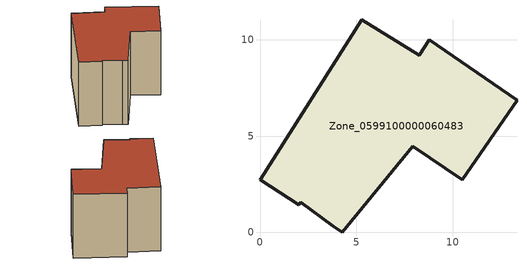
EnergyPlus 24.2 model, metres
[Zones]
Zone_0599100000060483
 floor ground (C_G): 7.94,4.47 4.28,0 3.79,0.31 2.11,1.56 2.02,1.44 0,2.73 5.29,11.04 8.26,9.2 8.79,10 13.35,6.87 10.51,2.74 z0.04
 wall outside (C_F): 4.28,0 7.94,4.47 10.51,2.74 13.35,6.87 8.79,10 8.26,9.2 5.29,11.04 0,2.73 2.02,1.44 2.11,1.56 3.79,0.31 4.28,0 z0.04:7.62
 roof outside (C_R): 0,2.73 2.02,1.44 2.11,1.56 3.79,0.31 4.28,0 7.94,4.47 10.51,2.74 13.35,6.87 8.79,10 8.26,9.2 5.29,11.04 z7.62
[BUILDING]
Pand.0599100000060483: North Axis=0; Terrain=City; Loads Convergence Tolerance Value=0.04; Temperature Convergence Tolerance Value=0.4; Solar Distribution=FullExterior; Maximum Number of Warmup Days=25; Minimum Number of Warmup Days=1
[Site:Location]
Rotterdam.The.Hague.AP_ZH_NLD Design_Conditions: Latitude=51.96; Longitude=4.45; Time Zone=1; Elevation=-4.5
[SITE:GROUNDTEMPERATURE:BUILDINGSURFACE]
18, 18, 18, 18, 18, 18, 18, 18, 18, 18, 18, 18
[MATERIAL] Thermal Absorptance=0.9; Solar Absorptance=0.7; Visible Absorptance=0.7
Name | Roughness | Thickness | Conductivity | Density | Specific Heat
G.TI.1946 | MediumSmooth | 0.15 | 1 | 540 | 1210
F.TI.1946 | Rough | 0.3 | 0.857143 | 1920 | 840
R.TI.1946 | MediumRough | 0.2 | 0.1 | 1500 | 1000
[CONSTRUCTION]
C_G: G.TI.1946
C_F: F.TI.1946
C_R: R.TI.1946
[ZONE]
Zone_0599100000060483: Type=1; Multiplier=1; Ceiling Height=Autocalculate; Volume=Autocalculate; Floor Area=autocalculate; Part of Total Floor Area=Yes
[ZONEINFILTRATION:DESIGNFLOWRATE]
Infil_Zone_0599100000060483: Zone or ZoneList or Space or SpaceList=Zone_0599100000060483; Schedule=AlwaysOn; Design Flow Rate Calculation Method=Flow/Area; Flow Rate per Floor Area=0.003; Constant Term Coefficient=1; Temperature Term Coefficient=0; Velocity Term Coefficient=0; Velocity Squared Term Coefficient=0
[HVACTEMPLATE:ZONE:IDEALLOADSAIRSYSTEM]
Zone_0599100000060483: Maximum Heating Supply Air Temperature=50; Minimum Cooling Supply Air Temperature=13; Maximum Heating Supply Air Humidity Ratio=0.0156; Minimum Cooling Supply Air Humidity Ratio=0.0077; Heating Limit=NoLimit; Cooling Limit=NoLimit; Dehumidification Control Type=ConstantSensibleHeatRatio; Cooling Sensible Heat Ratio=0.7; Dehumidification Setpoint=60; Humidification Control Type=None; Humidification Setpoint=30; Outdoor Air Method=None; Outdoor Air Flow Rate per Person=0.00944; Outdoor Air Flow Rate per Zone Floor Area=0; Outdoor Air Flow Rate per Zone=0; Demand Controlled Ventilation Type=None; Outdoor Air Economizer Type=NoEconomizer; Heat Recovery Type=None; Sensible Heat Recovery Effectiveness=0.7; Latent Heat Recovery Effectiveness=0.65
[ZONECONTROL:THERMOSTAT]
ThermostatControl_Zone_0599100000060483: Zone or ZoneList=Zone_0599100000060483; Control Type Schedule=DualSetpointControlType; Control 1=Thermostat_Zone_0599100000060483; Temperature Difference Between Cutout And Setpoint=0
[THERMOSTATSETPOINT:DUALSETPOINT]
Thermostat_Zone_0599100000060483: Heating Setpoint Temperature Schedule=HeatingSetpoint_Zone_0599100000060483; Cooling Setpoint Temperature Schedule=CoolingSetpoint_Zone_0599100000060483
[SCHEDULE:COMPACT]
HeatingSetpoint_Zone_0599100000060483: Through: 12/31, For: AllDays, Until: 24:00, 21
CoolingSetpoint_Zone_0599100000060483: Through: 12/31, For: AllDays, Until: 24:00, 24
DualSetpointControlType: Through: 12/31, For: AllDays, Until: 24:00, 4
AlwaysOn: Through: 12/31, For: AllDays, Until: 24:00, 1
